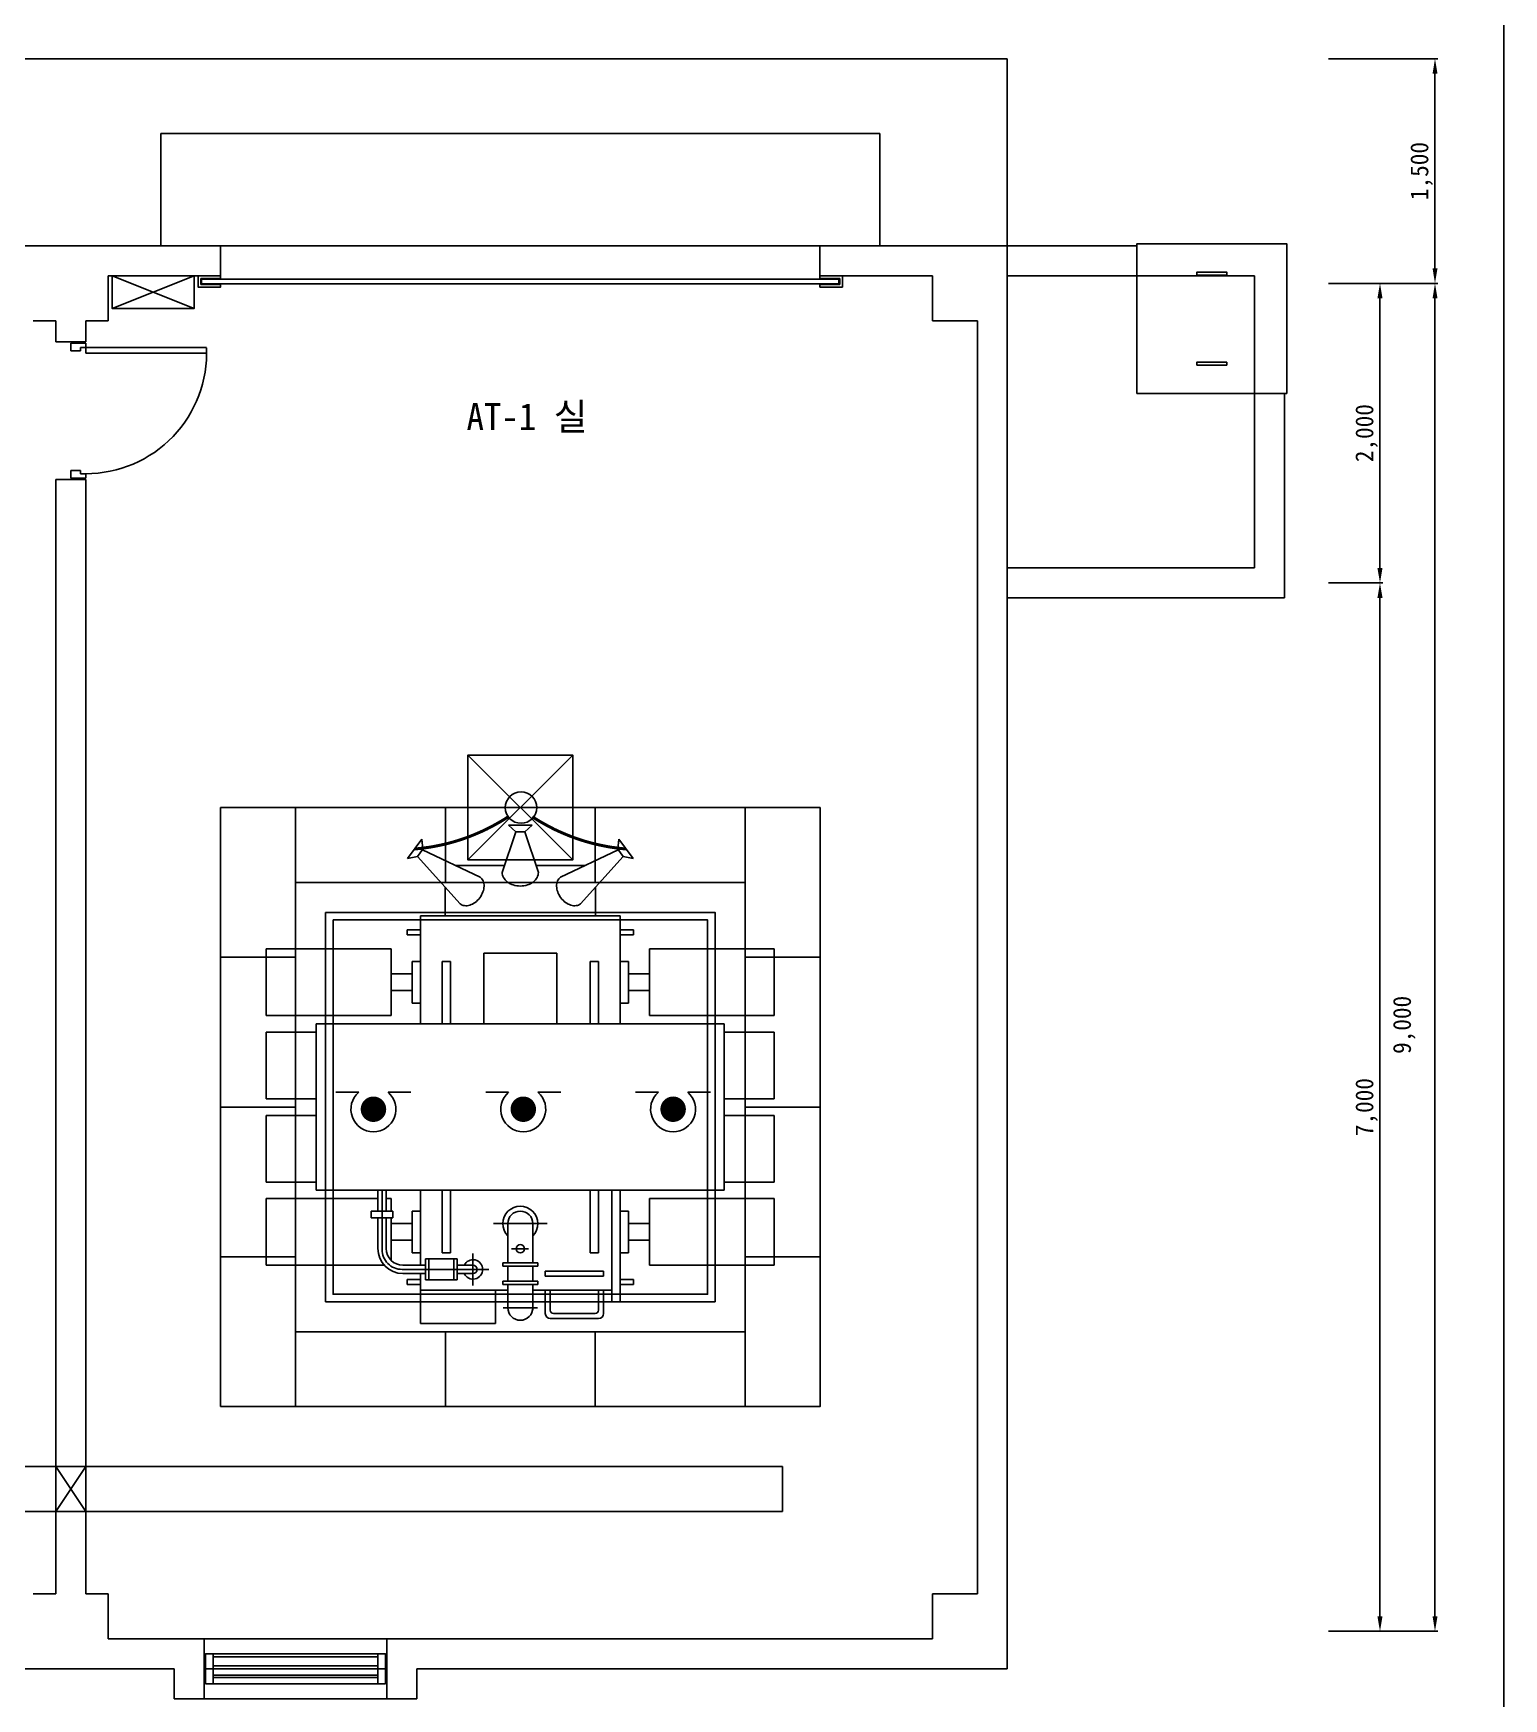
# Model space of a CAD drawing. Header units: millimetres. Extents: x 191471 to 223311, y 26306 to 55241.
# Drawn here: x 213499 to 223311, y 38276 to 49396 of the extents above; entities that cross this region are included whole.
import ezdxf
from ezdxf.enums import TextEntityAlignment as Align

# ---------------------------------------------------------------- set-up
doc = ezdxf.new("R2010")
doc.units = ezdxf.units.MM
doc.layers.add('TX-PAPR', color=2, linetype='Continuous', plot=False)
doc.layers.add('TZ-BASE', color=253, linetype='Continuous')
doc.layers.add('TZ-DIMS', color=1, linetype='Continuous')
doc.styles.get("Standard").update_dxf_attribs({"font": 'GulimChe.ttf'})
doc.dimstyles.new('D40', dxfattribs={"dimscale": 40, "dimtxt": 3, "dimasz": 2.5, "dimexe": 0.5, "dimexo": 0.5, "dimgap": 0.5, "dimtad": 1, "dimdec": 0, "dimzin": 1, "dimdsep": 46, "dimlunit": 6, "dimtxsty": 'Standard', "dimcen": 1, "dimclrd": 1, "dimclre": 1, "dimclrt": 3, "dimadec": 0, "dimazin": 0, "dimtfac": 1, "dimtdec": 0, "dimtix": 1, "dimtmove": 2, "dimatfit": 3, "dimfxl": 0, "dimtvp": 2, "dimlwd": -1, "dimlwe": -1, "dimarcsym": 0})

# ---------------------------------------------------------------- blocks, each defined once
blk = doc.blocks.new('*D100')
at = {"layer": 'DEFPOINTS', "color": 0}
for p in [(222122, 49226), (222122, 47726), (222853, 47726)]:
    blk.add_point(p, dxfattribs=at)
at = {"layer": 'TZ-DIMS', "color": 1}
for p, q in [((222142, 49226), (222873, 49226)), ((222853, 49126), (222853, 47826)), ((222142, 47726), (222873, 47726))]:
    blk.add_line(p, q, dxfattribs=at)
for points in [[(222837, 49126), (222870, 49126), (222853, 49226)], [(222837, 47826), (222870, 47826), (222853, 47726)]]:
    blk.add_solid(points, dxfattribs=at)
at = {"layer": 'TZ-DIMS', "color": 3, "insert": (222764, 48476), "char_height": 120, "attachment_point": 5, "rotation": 90}
blk.add_mtext('1,500', dxfattribs=at)
blk = doc.blocks.new('*D110')
at = {"layer": 'DEFPOINTS', "color": 0}
for p in [(222122, 47726), (222853, 47726), (222122, 38726)]:
    blk.add_point(p, dxfattribs=at)
at = {"layer": 'TZ-DIMS', "color": 1}
for p, q in [((222142, 47726), (222873, 47726)), ((222853, 38826), (222853, 47626)), ((222142, 38726), (222873, 38726))]:
    blk.add_line(p, q, dxfattribs=at)
for points in [[(222837, 47626), (222870, 47626), (222853, 47726)], [(222837, 38826), (222870, 38826), (222853, 38726)]]:
    blk.add_solid(points, dxfattribs=at)
at = {"layer": 'TZ-DIMS', "color": 3, "insert": (222648, 42775), "char_height": 120, "attachment_point": 5, "rotation": 90}
blk.add_mtext('9,000', dxfattribs=at)
blk = doc.blocks.new('*D80')
at = {"layer": 'DEFPOINTS', "color": 0}
for p in [(222122, 47726), (222122, 45726), (222486, 45726)]:
    blk.add_point(p, dxfattribs=at)
at = {"layer": 'TZ-DIMS', "color": 1}
for p, q in [((222142, 47726), (222506, 47726)), ((222486, 47626), (222486, 45826)), ((222142, 45726), (222506, 45726))]:
    blk.add_line(p, q, dxfattribs=at)
for points in [[(222469, 47626), (222503, 47626), (222486, 47726)], [(222469, 45826), (222503, 45826), (222486, 45726)]]:
    blk.add_solid(points, dxfattribs=at)
at = {"layer": 'TZ-DIMS', "color": 3, "insert": (222397, 46726), "char_height": 120, "attachment_point": 5, "rotation": 90}
blk.add_mtext('2,000', dxfattribs=at)
blk = doc.blocks.new('*D81')
at = {"layer": 'DEFPOINTS', "color": 0}
for p in [(222122, 45726), (222122, 38726), (222486, 38726)]:
    blk.add_point(p, dxfattribs=at)
at = {"layer": 'TZ-DIMS', "color": 1}
for p, q in [((222142, 45726), (222506, 45726)), ((222486, 45626), (222486, 38826)), ((222142, 38726), (222506, 38726))]:
    blk.add_line(p, q, dxfattribs=at)
for points in [[(222469, 45626), (222503, 45626), (222486, 45726)], [(222469, 38826), (222503, 38826), (222486, 38726)]]:
    blk.add_solid(points, dxfattribs=at)
at = {"layer": 'TZ-DIMS', "color": 3, "insert": (222397, 42226), "char_height": 120, "attachment_point": 5, "rotation": 90}
blk.add_mtext('7,000', dxfattribs=at)
blk = doc.blocks.new('HOOK1')
at = {"layer": 'TZ-BASE'}
for p, q in [((21755, 38520, 0), (21907, 38520, 0)), ((22103, 38520, 0), (22255, 38520, 0))]:
    blk.add_line(p, q, dxfattribs=at)
blk.add_arc((22005, 38634, 0), 150, 310.7218, 229.2782, dxfattribs=at)
blk = doc.blocks.new('2P-D203')
at = {"color": 0}
for p, q in [((29, 50), (29, 855)), ((65, 50), (65, 856)), ((0, 50), (0, -50)), ((29, 50), (0, 50)), ((65, 50), (29, 50)), ((29, 14), (29, 50)), ((50, 14), (29, 14)), ((50, -50), (50, 14)), ((871, 14), (850, 14)), ((871, 14), (850, 14)), ((850, 14), (850, -50)), ((900, 50), (871, 50)), ((871, 50), (871, 14)), ((900, -50), (900, 50)), ((50, -50), (0, -50)), ((900, -50), (850, -50))]:
    blk.add_line(p, q, dxfattribs=at)
blk.add_arc((65, 50), 806, 0, 92.5062, dxfattribs=at)

msp = doc.modelspace()

# ---------------------------------------------------------------- linework, layer by layer
at = {"layer": 'TX-PAPR'}
msp.add_lwpolyline([(191471.5, 34601.3), (223311.5, 34601.3), (223311.5, 55241.3), (191471.5, 55241.3)], close=True, dxfattribs=at)
at = {"layer": 'TZ-BASE'}
for p, q in [((219998.9, 49226), (197498.9, 49226)), ((219998.9, 49226), (219998.9, 47976)), ((214748.9, 47976), (212748.9, 47976)), ((214748.9, 47976), (214748.9, 47776)), ((214748.9, 47976), (218748.7, 47976)), ((218748.7, 47776), (218748.7, 47976)), ((218748.9, 47976), (219998.9, 47976)), ((219998.9, 47976), (219998.9, 38476)), ((219998.9, 47976), (220863.9, 47976)), ((213998.9, 47476), (213998.9, 47776)), ((213998.9, 47776), (214748.9, 47776)), ((214025.9, 47557.6), (214571.9, 47776)), ((214025.9, 47776), (214571.9, 47557.6)), ((218748.9, 47776), (219498.9, 47776)), ((219498.9, 47776), (219498.9, 47476)), ((213498.9, 47476), (213648.9, 47476)), ((213648.9, 47476), (213648.9, 47336)), ((213848.9, 47336), (213848.9, 47476)), ((213848.9, 47476), (213998.9, 47476)), ((219498.9, 47476), (219798.9, 47476)), ((219798.9, 47476), (219798.9, 38976)), ((213848.9, 47336), (213648.9, 47336)), ((221848.9, 46991), (221848.9, 45626)), ((213648.9, 46416), (213648.9, 38976)), ((213648.9, 46416), (213848.9, 46416)), ((213848.9, 46416), (213848.9, 38976)), ((221848.9, 45626), (219998.9, 45626)), ((216398.9, 44576), (217098.9, 43876)), ((216398.9, 43876), (217098.9, 44576)), ((214748.9, 43226), (214748.9, 44226)), ((215248.9, 44226), (216248.9, 44226)), ((215248.9, 43226), (215248.9, 44226)), ((215248.9, 44226), (215248.9, 43731)), ((216248.9, 44226), (216248.9, 43726)), ((216248.9, 44226), (217248.9, 44226)), ((217248.9, 44226), (218248.9, 44226)), ((217248.9, 44226), (217248.9, 43726)), ((218248.9, 43226), (218248.9, 44226)), ((218248.9, 44226), (218248.9, 43726)), ((218248.9, 44226), (218248.9, 43731)), ((218248.9, 44226), (218748.9, 44226)), ((218248.9, 44226), (218743.9, 44226)), ((218748.9, 43226), (218748.9, 44226)), ((216628.3, 43792.8), (216718.7, 44063.7)), ((216718.6, 44063.7), (216669.3, 44109.2)), ((216828.4, 44109.2), (216669.3, 44109.2)), ((216779.2, 44063.7), (216718.6, 44063.7)), ((216779.1, 44063.7), (216869.4, 43792.8)), ((216779.2, 44063.7), (216828.4, 44109.2)), ((216092.2, 44014.1), (215996.7, 43886.8)), ((216099, 43947.4), (216062.6, 43899)), ((216099, 43947.4), (216092.2, 44014.1)), ((216096.7, 43944.5), (216481.5, 43760.4)), ((217401, 43944.5), (217016.3, 43760.4)), ((217398.8, 43947.4), (217405.6, 44014.1)), ((217398.8, 43947.4), (217435.1, 43899)), ((217405.6, 44014.1), (217501, 43886.8)), ((216062.6, 43899), (215996.7, 43886.8)), ((216347.8, 43582.2), (216063.4, 43900)), ((216318.4, 43838.4), (216643.6, 43838.4)), ((216318.4, 43838.4), (216643.6, 43838.4)), ((216854.2, 43838.4), (217179.3, 43838.4)), ((216854.2, 43838.4), (217179.3, 43838.4)), ((217149.9, 43582.2), (217434.3, 43900)), ((217435.1, 43899), (217501, 43886.8)), ((215248.9, 43726), (216248.9, 43726)), ((216248.9, 43726), (217248.9, 43726)), ((217248.9, 43726), (218248.9, 43726)), ((216247.5, 43504.2), (216247.5, 43694.2)), ((216247.5, 43504.2), (216247.5, 43694.2)), ((216247.5, 43504.2), (216247.5, 43694.2)), ((216247.5, 43504.2), (216247.5, 43694.2)), ((217250.2, 43504.2), (217250.2, 43694.2)), ((217250.2, 43504.2), (217250.2, 43694.2)), ((216082, 42781.7), (216082, 43504.2)), ((216082, 43504.2), (217415.8, 43504.2)), ((216247.5, 43504.2), (217250.2, 43504.2)), ((217415.8, 42781.7), (217415.8, 43504.2)), ((215993.1, 43376.4), (215993.1, 43409.7)), ((215993.1, 43376.4), (215993.1, 43409.7)), ((216082, 43409.7), (215993.1, 43409.7)), ((216082, 43409.7), (215993.1, 43409.7)), ((216082, 43376.4), (215993.1, 43376.4)), ((216082, 43376.4), (215993.1, 43376.4)), ((217415.8, 43409.7), (217504.7, 43409.7)), ((217415.8, 43409.7), (217504.7, 43409.7)), ((217415.8, 43376.4), (217504.7, 43376.4)), ((217415.8, 43376.4), (217504.7, 43376.4)), ((217504.7, 43376.4), (217504.7, 43409.7)), ((217504.7, 43376.4), (217504.7, 43409.7)), ((215887.5, 43281.9), (215053.9, 43281.9)), ((215053.9, 42837.3), (215053.9, 43281.9)), ((215887.5, 42837.3), (215887.5, 43281.9)), ((217610.3, 42837.3), (217610.3, 43281.9)), ((217610.3, 43281.9), (218443.9, 43281.9)), ((218443.9, 42837.3), (218443.9, 43281.9)), ((214748.9, 42226), (214748.9, 43226)), ((214748.9, 43226), (215248.9, 43226)), ((214748.9, 43226), (215243.9, 43226)), ((214748.9, 43226), (215248.9, 43226)), ((215248.9, 42226), (215248.9, 43226)), ((216026.4, 42920.7), (216026.4, 43198.5)), ((216026.4, 42920.7), (216026.4, 43198.5)), ((216082, 43198.5), (216026.4, 43198.5)), ((216082, 43198.5), (216026.4, 43198.5)), ((216226.5, 43198.5), (216226.5, 42781.7)), ((216226.5, 43198.5), (216226.5, 42781.7)), ((216226.5, 43198.5), (216282.1, 43198.5)), ((216226.5, 43198.5), (216282.1, 43198.5)), ((216282.1, 43198.5), (216282.1, 42781.7)), ((216282.1, 43198.5), (216282.1, 42781.7)), ((216504.4, 43254.1), (216504.4, 42781.7)), ((216993.4, 43254.1), (216504.4, 43254.1)), ((216993.4, 43254.1), (216993.4, 42781.7)), ((217215.7, 43198.5), (217215.7, 42781.7)), ((217271.3, 43198.5), (217215.7, 43198.5)), ((217271.3, 43198.5), (217271.3, 42781.7)), ((217415.8, 43198.5), (217471.3, 43198.5)), ((217415.8, 43198.5), (217471.3, 43198.5)), ((217471.3, 42920.7), (217471.3, 43198.5)), ((217471.3, 42920.7), (217471.3, 43198.5)), ((218248.9, 42226), (218248.9, 43226)), ((218248.9, 43226), (218748.9, 43226)), ((218248.9, 43226), (218743.9, 43226)), ((218248.9, 43226), (218748.9, 43226)), ((218748.9, 42226), (218748.9, 43226)), ((216026.4, 43115.2), (215887.5, 43115.2)), ((216026.4, 43115.2), (215887.5, 43115.2)), ((217471.3, 43115.2), (217610.3, 43115.2)), ((217471.3, 43115.2), (217610.3, 43115.2)), ((216026.4, 43004), (215887.5, 43004)), ((216026.4, 43004), (215887.5, 43004)), ((217471.3, 43004), (217610.3, 43004)), ((217471.3, 43004), (217610.3, 43004)), ((215887.5, 42837.3), (215053.9, 42837.3)), ((216082, 42920.7), (216026.4, 42920.7)), ((216082, 42920.7), (216026.4, 42920.7)), ((217415.8, 42920.7), (217471.3, 42920.7)), ((217415.8, 42920.7), (217471.3, 42920.7)), ((217610.3, 42837.3), (218443.9, 42837.3)), ((215053.9, 42281.6), (215053.9, 42726.2)), ((215053.9, 42281.6), (215053.9, 42726.2)), ((215387.3, 42726.2), (215053.9, 42726.2)), ((215387.3, 42726.2), (215053.9, 42726.2)), ((215387.3, 42781.7), (218110.4, 42781.7)), ((215387.3, 42781.7), (218110.4, 42781.7)), ((215387.3, 41670.3), (215387.3, 42781.7)), ((215387.3, 41670.3), (215387.3, 42781.7)), ((218110.4, 41670.3), (218110.4, 42781.7)), ((218110.4, 41670.3), (218110.4, 42781.7)), ((218110.4, 42726.2), (218443.9, 42726.2)), ((218110.4, 42726.2), (218443.9, 42726.2)), ((218443.9, 42281.6), (218443.9, 42726.2)), ((218443.9, 42281.6), (218443.9, 42726.2)), ((215387.3, 42281.6), (215053.9, 42281.6)), ((215387.3, 42281.6), (215053.9, 42281.6)), ((218110.4, 42281.6), (218443.9, 42281.6)), ((218110.4, 42281.6), (218443.9, 42281.6)), ((214748.9, 41226), (214748.9, 42226)), ((214748.9, 42226), (215248.9, 42226)), ((214748.9, 42226), (215243.9, 42226)), ((214748.9, 42226), (215248.9, 42226)), ((215387.3, 42170.4), (215053.9, 42170.4)), ((215387.3, 42170.4), (215053.9, 42170.4)), ((215053.9, 41725.8), (215053.9, 42170.4)), ((215053.9, 41725.8), (215053.9, 42170.4)), ((215248.9, 41226), (215248.9, 42226)), ((218110.4, 42170.4), (218443.9, 42170.4)), ((218110.4, 42170.4), (218443.9, 42170.4)), ((218248.9, 41226), (218248.9, 42226)), ((218248.9, 42226), (218748.9, 42226)), ((218443.9, 41725.8), (218443.9, 42170.4)), ((218443.9, 41725.8), (218443.9, 42170.4)), ((215387.3, 41725.8), (215053.9, 41725.8)), ((215387.3, 41725.8), (215053.9, 41725.8)), ((218110.4, 41725.8), (218443.9, 41725.8)), ((218110.4, 41725.8), (218443.9, 41725.8)), ((215798.6, 41614.7), (215053.9, 41614.7)), ((215053.9, 41614.7), (215053.9, 41170.1)), ((215387.3, 41670.3), (218110.4, 41670.3)), ((215387.3, 41670.3), (218110.4, 41670.3)), ((215798.6, 41670.3), (215798.6, 41531.3)), ((215798.6, 41670.3), (215798.6, 41531.3)), ((215854.1, 41670.3), (215854.1, 41531.3)), ((215854.1, 41670.3), (215854.1, 41531.3)), ((215887.5, 41614.7), (215854.1, 41614.7)), ((215887.5, 41614.7), (215854.1, 41614.7)), ((215887.5, 41614.7), (215887.5, 41531.3)), ((215887.5, 41614.7), (215887.5, 41531.3)), ((216082, 41670.3), (216082, 41170.1)), ((216082, 41670.3), (216082, 41170.1)), ((216226.5, 41253.5), (216226.5, 41670.3)), ((216226.5, 41253.5), (216226.5, 41670.3)), ((216282.1, 41253.5), (216282.1, 41670.3)), ((217215.7, 41253.5), (217215.7, 41670.3)), ((217271.3, 41253.5), (217271.3, 41670.3)), ((217360.2, 41670.3), (217360.2, 40925.6)), ((217360.2, 41670.3), (217360.2, 40925.6)), ((217415.8, 41670.3), (217415.8, 40925.6)), ((217415.8, 41670.3), (217415.8, 40925.6)), ((217610.3, 41614.7), (218443.9, 41614.7)), ((217610.3, 41614.7), (217610.3, 41170.1)), ((218443.9, 41614.7), (218443.9, 41170.1)), ((215754.1, 41531.3), (215898.6, 41531.3)), ((215754.1, 41531.3), (215898.6, 41531.3)), ((215754.1, 41531.3), (215754.1, 41486.9)), ((215754.1, 41531.3), (215754.1, 41486.9)), ((215754.1, 41486.9), (215898.6, 41486.9)), ((215754.1, 41486.9), (215898.6, 41486.9)), ((215798.6, 41486.9), (215798.6, 41281.2)), ((215798.6, 41486.9), (215798.6, 41281.2)), ((215854.1, 41486.9), (215854.1, 41281.2)), ((215854.1, 41486.9), (215854.1, 41281.2)), ((215887.5, 41486.9), (215887.5, 41201.9)), ((215887.5, 41486.9), (215887.5, 41201.9)), ((215898.6, 41531.3), (215898.6, 41486.9)), ((215898.6, 41531.3), (215898.6, 41486.9)), ((216082, 41531.3), (216026.4, 41531.3)), ((216082, 41531.3), (216026.4, 41531.3)), ((216026.4, 41531.3), (216026.4, 41253.5)), ((216026.4, 41531.3), (216026.4, 41253.5)), ((217415.8, 41531.3), (217471.3, 41531.3)), ((217415.8, 41531.3), (217471.3, 41531.3)), ((217471.3, 41531.3), (217471.3, 41253.5)), ((217471.3, 41531.3), (217471.3, 41253.5)), ((216026.4, 41448), (215887.5, 41448)), ((216026.4, 41448), (215887.5, 41448)), ((216927.3, 41448), (216570.5, 41448)), ((216927.3, 41448), (216570.5, 41448)), ((216665.5, 41448), (216665.5, 41186.8)), ((216665.5, 41448), (216665.5, 41186.8)), ((216832.2, 41448), (216832.2, 41186.8)), ((216832.2, 41448), (216832.2, 41186.8)), ((217471.3, 41448), (217610.3, 41448)), ((217471.3, 41448), (217610.3, 41448)), ((216026.4, 41336.8), (215887.5, 41336.8)), ((216026.4, 41336.8), (215887.5, 41336.8)), ((216802.6, 41280.2), (216689.8, 41280.2)), ((216802.6, 41280.2), (216689.8, 41280.2)), ((217471.3, 41336.8), (217610.3, 41336.8)), ((217471.3, 41336.8), (217610.3, 41336.8)), ((214748.9, 41226), (215248.9, 41226)), ((214748.9, 41226), (215243.9, 41226)), ((214748.9, 40226), (214748.9, 41226)), ((214748.9, 41226), (215248.9, 41226)), ((215841, 41170.1), (215053.9, 41170.1)), ((215248.9, 40226), (215248.9, 41226)), ((216115.3, 41170.1), (215965.3, 41170.1)), ((216115.3, 41170.1), (215965.3, 41170.1)), ((216082, 41253.5), (216026.4, 41253.5)), ((216082, 41253.5), (216026.4, 41253.5)), ((216326.5, 41211.8), (216115.3, 41211.8)), ((216115.3, 41211.8), (216115.3, 41072.8)), ((216137.6, 41211.8), (216137.6, 41072.8)), ((216226.5, 41253.5), (216282.1, 41253.5)), ((216304.3, 41211.8), (216304.3, 41072.8)), ((216326.5, 41211.8), (216326.5, 41072.8)), ((216432.8, 41170.1), (216326.5, 41170.1)), ((216432.8, 41249.2), (216432.8, 41035.4)), ((216632.2, 41186.8), (216632.2, 41164.5)), ((216632.2, 41186.8), (216632.2, 41164.5)), ((216865.6, 41186.8), (216632.2, 41186.8)), ((216865.6, 41186.8), (216632.2, 41186.8)), ((216865.6, 41164.5), (216632.2, 41164.5)), ((216865.6, 41164.5), (216632.2, 41164.5)), ((216665.5, 41164.5), (216665.5, 41064.5)), ((216665.5, 41164.5), (216665.5, 41064.5)), ((216832.2, 41164.5), (216832.2, 41064.5)), ((216832.2, 41164.5), (216832.2, 41064.5)), ((216865.6, 41186.8), (216865.6, 41164.5)), ((216865.6, 41186.8), (216865.6, 41164.5)), ((217271.3, 41253.5), (217215.7, 41253.5)), ((217415.8, 41253.5), (217471.3, 41253.5)), ((217415.8, 41253.5), (217471.3, 41253.5)), ((217610.3, 41170.1), (218443.9, 41170.1)), ((218248.9, 40226), (218248.9, 41226)), ((218248.9, 41226), (218748.9, 41226)), ((218248.9, 41226), (218743.9, 41226)), ((218248.9, 41226), (218748.9, 41226)), ((216115.3, 41114.5), (215965.3, 41114.5)), ((216115.3, 41114.5), (215965.3, 41114.5)), ((216082, 41075.6), (215993.1, 41075.6)), ((216082, 41075.6), (215993.1, 41075.6)), ((215993.1, 41075.6), (215993.1, 41042.3)), ((215993.1, 41075.6), (215993.1, 41042.3)), ((216082, 41042.3), (215993.1, 41042.3)), ((216082, 41042.3), (215993.1, 41042.3)), ((216082, 41114.5), (216082, 40781.1)), ((216082, 41114.5), (216082, 40781.1)), ((216326.5, 41072.8), (216115.3, 41072.8)), ((216432.8, 41114.5), (216326.5, 41114.5)), ((216632.2, 41064.5), (216632.2, 41042.3)), ((216632.2, 41064.5), (216632.2, 41042.3)), ((216865.6, 41064.5), (216632.2, 41064.5)), ((216865.6, 41064.5), (216632.2, 41064.5)), ((216865.6, 41042.3), (216632.2, 41042.3)), ((216865.6, 41042.3), (216632.2, 41042.3)), ((216665.5, 41042.3), (216665.5, 40886.1)), ((216665.5, 41042.3), (216665.5, 40886.1)), ((216832.2, 41042.3), (216832.2, 40873.1)), ((216832.2, 41042.3), (216832.2, 40873.1)), ((216865.6, 41064.5), (216865.6, 41042.3)), ((216865.6, 41064.5), (216865.6, 41042.3)), ((216915.6, 41131.2), (217304.6, 41131.2)), ((216915.6, 41097.8), (216915.6, 41131.2)), ((216915.6, 41097.8), (217304.6, 41097.8)), ((217304.6, 41097.8), (217304.6, 41131.2)), ((217415.8, 41075.6), (217504.7, 41075.6)), ((217415.8, 41075.6), (217504.7, 41075.6)), ((217415.8, 41042.3), (217504.7, 41042.3)), ((217415.8, 41042.3), (217504.7, 41042.3)), ((217504.7, 41075.6), (217504.7, 41042.3)), ((217504.7, 41075.6), (217504.7, 41042.3)), ((216082, 41003.4), (216665.5, 41003.4)), ((216082, 41003.4), (216665.5, 41003.4)), ((216582.2, 41003.4), (216582.2, 40781.1)), ((216582.2, 41003.4), (216582.2, 40781.1)), ((216832.2, 41003.4), (217360.2, 41003.4)), ((216832.2, 41003.4), (217360.2, 41003.4)), ((216915.6, 41003.4), (216915.6, 40847.8)), ((216948.9, 41003.4), (216948.9, 40870)), ((217271.3, 41003.4), (217271.3, 40870)), ((217304.6, 41003.4), (217304.6, 40847.8)), ((217360.2, 40925.6), (217415.8, 40925.6)), ((217360.2, 40925.6), (217415.8, 40925.6)), ((216862.6, 40886.1), (216635.2, 40886.1)), ((216862.6, 40886.1), (216635.2, 40886.1)), ((216948.9, 40814.4), (217271.3, 40814.4)), ((216971.2, 40847.8), (217249, 40847.8)), ((215248.9, 40726), (216248.9, 40726)), ((215248.9, 40726), (215248.9, 40231)), ((215248.9, 40726), (215248.9, 40226)), ((216582.2, 40781.1), (216082, 40781.1)), ((216582.2, 40781.1), (216082, 40781.1)), ((216248.9, 40726), (217248.9, 40726)), ((216248.9, 40726), (216248.9, 40226)), ((217248.9, 40726), (218248.9, 40726)), ((217248.9, 40726), (217248.9, 40226)), ((217248.9, 40726), (217248.9, 40231)), ((217248.9, 40726), (217248.9, 40226)), ((218248.9, 40726), (218248.9, 40226)), ((218248.9, 40726), (218248.9, 40231)), ((214748.9, 40226), (215248.9, 40226)), ((215248.9, 40226), (216248.9, 40226)), ((218498.9, 39826), (208448.9, 39826)), ((213648.9, 39826), (213848.9, 39526)), ((213648.9, 39526), (213848.9, 39826)), ((213648.9, 39826), (213648.9, 39526)), ((213848.9, 39526), (213848.9, 39826)), ((218498.9, 39826), (218498.9, 39526)), ((218498.9, 39526), (207848.9, 39526)), ((213648.9, 38976), (213498.9, 38976)), ((213998.9, 38976), (213848.9, 38976)), ((213998.9, 38676), (213998.9, 38976)), ((219798.9, 38976), (219498.9, 38976)), ((219498.9, 38976), (219498.9, 38676)), ((214638.9, 38676), (213998.9, 38676)), ((214638.9, 38276), (214638.9, 38676)), ((214638.9, 38676), (215858.9, 38676)), ((214648.9, 38676), (215858.9, 38676)), ((215858.9, 38676), (215858.9, 38276)), ((219498.9, 38676), (215858.9, 38676)), ((214438.9, 38476), (210058.9, 38476)), ((214438.9, 38476), (214438.9, 38276)), ((214648.9, 38476), (215798.9, 38476)), ((214698.9, 38576), (215798.9, 38576)), ((215798.9, 38556), (214698.9, 38556)), ((215798.9, 38496), (214698.9, 38496)), ((214698.9, 38476), (215798.9, 38476)), ((219998.9, 38476), (216058.9, 38476)), ((216058.9, 38476), (216058.9, 38276)), ((214648.9, 38376), (215798.9, 38376)), ((214698.9, 38434), (215798.9, 38434)), ((214698.9, 38418), (215798.9, 38418)), ((214438.9, 38276), (214638.9, 38276)), ((214638.9, 38276), (215858.9, 38276)), ((216058.9, 38276), (215858.9, 38276))]:
    msp.add_line(p, q, dxfattribs=at)
at = {"layer": 'TZ-BASE', "ltscale": 5}
for p, q in [((219148.9, 48726), (214348.9, 48726)), ((214348.9, 47976), (214348.9, 48726)), ((219148.9, 47976), (219148.9, 48726)), ((219998.9, 47776), (221648.9, 47776)), ((221648.9, 47776), (221648.9, 45826)), ((221648.9, 45826), (219998.9, 45826))]:
    msp.add_line(p, q, dxfattribs=at)
at = {"layer": 'TZ-BASE'}
for points in [[(220863.9, 46991), (221863.9, 46991), (221863.9, 47991), (220863.9, 47991)], [(214025.9, 47776), (214025.9, 47557.6), (214571.9, 47557.6), (214571.9, 47776)], [(221463.9, 47781.2), (221263.9, 47781.2), (221263.9, 47801.2), (221463.9, 47801.2)], [(221463.9, 47200.8), (221263.9, 47200.8), (221263.9, 47180.8), (221463.9, 47180.8)], [(214698.9, 38476), (214698.9, 38576), (214648.9, 38576), (214648.9, 38476)], [(214648.9, 38476), (214698.9, 38476), (214698.9, 38376), (214648.9, 38376)], [(215848.9, 38476), (215848.9, 38576), (215798.9, 38576), (215798.9, 38476)], [(215848.9, 38476), (215798.9, 38476), (215798.9, 38376), (215848.9, 38376)]]:
    msp.add_lwpolyline(points, close=True, dxfattribs=at)
at = {"layer": 'TZ-BASE', "flags": 128}
for points in [[(214748.9, 47776), (214598.9, 47776), (214598.9, 47701), (214748.9, 47701), (214748.9, 47718.5), (214616.9, 47718.5), (214616.9, 47758.5), (214748.9, 47758.5)], [(218748.6, 47776), (218898.6, 47776), (218898.6, 47701), (218748.6, 47701), (218748.6, 47718.5), (218880.6, 47718.5), (218880.6, 47758.5), (218748.6, 47758.5)], [(215448.9, 43526), (215448.9, 40926), (218048.9, 40926), (218048.9, 43526)]]:
    msp.add_lwpolyline(points, close=True, dxfattribs=at)
for points in [[(218875.6, 47753.5), (218875.6, 47723.5), (214621.9, 47723.5), (214621.9, 47753.5), (218875.6, 47753.5)], [(215498.9, 43476), (215498.9, 40976), (217998.9, 40976), (217998.9, 43476), (215498.9, 43476)]]:
    msp.add_lwpolyline(points, dxfattribs=at)
at = {"layer": 'TZ-BASE'}
for points in [[(216889.2, 43876), (216398.9, 43876), (216398.9, 44576), (217098.9, 44576), (217098.9, 44040), (217098.9, 43876), (216889.2, 43876)], [(215248.9, 43726), (215248.9, 44226), (214748.9, 44226), (215243.9, 44226)], [(216248.9, 40231), (216248.9, 40726), (216248.9, 40226), (217248.9, 40226), (218248.9, 40226), (218748.9, 40226), (218748.9, 41226), (218748.9, 42226), (218248.9, 42226), (218743.9, 42226)]]:
    msp.add_lwpolyline(points, dxfattribs=at)
at = {"layer": 'TZ-BASE', "const_width": 20}
for points in [[(216043.7, 43949.5), (216045.7, 43949.7), (216047.4, 43949.8), (216048.9, 43949.9), (216050.1, 43950), (216051.1, 43950.1), (216052, 43950.2), (216052.8, 43950.3), (216053.5, 43950.4), (216054.2, 43950.5), (216054.9, 43950.5), (216055.5, 43950.6), (216056.1, 43950.6), (216056.7, 43950.7), (216057.3, 43950.8), (216057.9, 43950.8), (216058.5, 43950.9), (216059.2, 43950.9), (216059.8, 43951), (216060.4, 43951), (216061, 43951.1), (216061.7, 43951.2), (216062.3, 43951.2), (216063, 43951.3), (216063.7, 43951.4), (216064.4, 43951.4), (216065.1, 43951.5), (216065.9, 43951.6), (216066.6, 43951.6), (216067.3, 43951.7), (216068, 43951.8), (216068.7, 43951.8), (216069.4, 43951.9), (216070, 43952), (216070.7, 43952), (216071.3, 43952.1), (216071.9, 43952.1), (216072.5, 43952.2), (216073.1, 43952.3), (216073.7, 43952.3), (216074.3, 43952.4), (216075, 43952.5), (216075.7, 43952.5), (216076.4, 43952.6), (216077.1, 43952.7), (216077.8, 43952.8), (216078.5, 43952.9), (216079.2, 43952.9), (216080, 43953), (216080.7, 43953.1), (216081.4, 43953.2), (216082.1, 43953.3), (216082.8, 43953.3), (216083.4, 43953.4), (216084.1, 43953.5), (216084.8, 43953.6), (216085.5, 43953.6), (216086.2, 43953.7), (216086.8, 43953.8), (216087.5, 43953.9), (216088.2, 43954), (216088.8, 43954), (216089.5, 43954.1), (216090.2, 43954.2), (216090.9, 43954.3), (216091.6, 43954.3), (216092.2, 43954.4), (216092.9, 43954.5), (216093.6, 43954.6), (216094.3, 43954.7), (216094.9, 43954.7), (216095.5, 43954.8), (216096.1, 43954.9), (216096.7, 43954.9), (216097.2, 43955), (216097.8, 43955.1), (216098.4, 43955.2), (216098.9, 43955.2), (216099.6, 43955.3), (216100.2, 43955.4), (216100.9, 43955.5), (216101.7, 43955.6), (216102.6, 43955.7), (216103.5, 43955.8), (216104.5, 43955.9), (216105.6, 43956.1), (216106.8, 43956.3), (216108.1, 43956.4), (216109.5, 43956.6), (216111, 43956.8), (216112.6, 43957.1), (216114.3, 43957.3), (216116.1, 43957.6), (216117.9, 43957.8), (216119.8, 43958.1), (216121.7, 43958.4), (216123.6, 43958.6), (216125.5, 43958.9), (216127.4, 43959.2), (216129.4, 43959.4), (216131.4, 43959.7), (216133.4, 43960), (216135.4, 43960.3), (216137.4, 43960.5), (216139.4, 43960.8), (216141.5, 43961.1), (216143.5, 43961.5), (216145.6, 43961.8), (216147.7, 43962.1), (216149.8, 43962.4), (216151.8, 43962.8), (216153.8, 43963.1), (216155.9, 43963.4), (216157.8, 43963.8), (216159.8, 43964.1), (216161.7, 43964.5), (216163.6, 43964.8), (216165.4, 43965.2), (216167.3, 43965.5), (216169.2, 43965.9), (216171, 43966.2), (216172.9, 43966.6), (216174.7, 43966.9), (216176.6, 43967.3), (216178.6, 43967.6), (216180.6, 43968), (216182.6, 43968.4), (216184.7, 43968.8), (216186.9, 43969.2), (216189.2, 43969.6), (216191.6, 43970.1), (216194, 43970.6), (216196.5, 43971.1), (216199, 43971.6), (216201.6, 43972.1), (216204.2, 43972.6), (216206.7, 43973.1), (216209.3, 43973.6), (216211.9, 43974.2), (216214.5, 43974.7), (216217.2, 43975.3), (216220, 43975.9), (216223, 43976.6), (216226.2, 43977.3), (216229.5, 43978.1), (216233.1, 43978.9), (216236.9, 43979.8), (216240.8, 43980.7), (216244.9, 43981.7), (216249, 43982.7), (216253.2, 43983.7), (216257.4, 43984.7), (216261.6, 43985.8), (216265.6, 43986.8), (216269.6, 43987.8), (216273.5, 43988.8), (216277.4, 43989.8), (216281.1, 43990.9), (216284.8, 43991.9), (216288.5, 43992.9), (216292.1, 43993.8), (216295.6, 43994.8), (216299.1, 43995.8), (216302.5, 43996.8), (216306, 43997.8), (216309.4, 43998.8), (216312.8, 43999.8), (216316.3, 44000.8), (216319.8, 44001.9), (216323.3, 44003), (216326.9, 44004.1), (216330.5, 44005.2), (216334.2, 44006.3), (216337.8, 44007.5), (216341.4, 44008.6), (216345, 44009.8), (216348.6, 44010.9), (216352.1, 44012.1), (216355.5, 44013.2), (216359, 44014.4), (216362.4, 44015.5), (216365.8, 44016.7), (216369.3, 44017.9), (216372.8, 44019.1), (216376.3, 44020.3), (216379.9, 44021.6), (216383.5, 44022.9), (216387.1, 44024.2), (216390.8, 44025.5), (216394.5, 44026.9), (216398.1, 44028.2), (216401.7, 44029.5), (216405.3, 44030.9), (216408.8, 44032.2), (216412.3, 44033.5), (216415.7, 44034.9), (216419, 44036.2), (216422.3, 44037.5), (216425.6, 44038.8), (216428.9, 44040.1), (216432.1, 44041.5), (216435.3, 44042.8), (216438.6, 44044.1), (216441.8, 44045.5), (216445.1, 44046.8), (216448.4, 44048.2), (216451.8, 44049.7), (216455.2, 44051.1), (216458.8, 44052.6), (216462.4, 44054.2), (216466.1, 44055.8), (216469.9, 44057.4), (216473.8, 44059.1), (216477.6, 44060.8), (216481.5, 44062.5), (216485.4, 44064.2), (216489.3, 44065.9), (216493.2, 44067.7), (216497, 44069.4), (216500.7, 44071.1), (216504.4, 44072.8), (216508, 44074.4), (216511.5, 44076.1), (216514.9, 44077.7), (216518.2, 44079.3), (216521.4, 44080.9), (216524.5, 44082.4), (216527.5, 44083.9), (216530.5, 44085.5), (216533.4, 44087), (216536.3, 44088.5), (216539.3, 44090), (216542.2, 44091.5), (216545.1, 44093.1), (216548.1, 44094.6), (216551.1, 44096.2), (216554.1, 44097.7), (216557, 44099.3), (216559.9, 44100.8), (216562.7, 44102.3), (216565.5, 44103.7), (216568.1, 44105.1), (216570.6, 44106.5), (216573.1, 44107.9), (216575.6, 44109.2), (216578, 44110.5), (216580.4, 44111.9), (216582.8, 44113.2), (216585.3, 44114.6), (216587.8, 44116), (216590.4, 44117.4), (216592.9, 44118.9), (216595.5, 44120.3), (216598, 44121.7), (216600.5, 44123.1), (216603, 44124.5), (216605.3, 44125.8), (216607.6, 44127.1), (216609.8, 44128.4), (216612, 44129.6), (216614, 44130.8), (216616.1, 44132), (216618.1, 44133.1), (216620.2, 44134.3), (216622.2, 44135.5), (216624.2, 44136.7), (216626.3, 44138), (216628.5, 44139.3), (216630.7, 44140.6), (216632.9, 44142), (216635.3, 44143.5), (216637.8, 44145), (216640.4, 44146.6), (216643.1, 44148.2), (216645.9, 44150), (216649, 44151.9), (216652.3, 44154), (216655.9, 44156.3), (216659.8, 44158.8), (216664, 44161.7), (216668.6, 44164.8)], [(217454, 43949.5), (217452, 43949.7), (217450.3, 43949.8), (217448.9, 43949.9), (217447.7, 43950), (217446.6, 43950.1), (217445.7, 43950.2), (217444.9, 43950.3), (217444.2, 43950.4), (217443.5, 43950.5), (217442.9, 43950.5), (217442.2, 43950.6), (217441.6, 43950.6), (217441, 43950.7), (217440.4, 43950.8), (217439.8, 43950.8), (217439.2, 43950.9), (217438.6, 43950.9), (217438, 43951), (217437.4, 43951), (217436.7, 43951.1), (217436.1, 43951.2), (217435.4, 43951.2), (217434.7, 43951.3), (217434, 43951.4), (217433.3, 43951.4), (217432.6, 43951.5), (217431.9, 43951.6), (217431.2, 43951.6), (217430.4, 43951.7), (217429.7, 43951.8), (217429, 43951.8), (217428.4, 43951.9), (217427.7, 43952), (217427.1, 43952), (217426.5, 43952.1), (217425.9, 43952.1), (217425.3, 43952.2), (217424.7, 43952.3), (217424, 43952.3), (217423.4, 43952.4), (217422.8, 43952.5), (217422.1, 43952.5), (217421.4, 43952.6), (217420.7, 43952.7), (217420, 43952.8), (217419.2, 43952.9), (217418.5, 43952.9), (217417.8, 43953), (217417.1, 43953.1), (217416.4, 43953.2), (217415.7, 43953.3), (217415, 43953.3), (217414.3, 43953.4), (217413.6, 43953.5), (217413, 43953.6), (217412.3, 43953.6), (217411.6, 43953.7), (217410.9, 43953.8), (217410.3, 43953.9), (217409.6, 43954), (217408.9, 43954), (217408.2, 43954.1), (217407.6, 43954.2), (217406.9, 43954.3), (217406.2, 43954.3), (217405.5, 43954.4), (217404.8, 43954.5), (217404.2, 43954.6), (217403.5, 43954.7), (217402.9, 43954.7), (217402.2, 43954.8), (217401.6, 43954.9), (217401.1, 43954.9), (217400.5, 43955), (217400, 43955.1), (217399.4, 43955.2), (217398.8, 43955.2), (217398.2, 43955.3), (217397.5, 43955.4), (217396.8, 43955.5), (217396, 43955.6), (217395.2, 43955.7), (217394.2, 43955.8), (217393.2, 43955.9), (217392.1, 43956.1), (217390.9, 43956.3), (217389.6, 43956.4), (217388.2, 43956.6), (217386.7, 43956.8), (217385.1, 43957.1), (217383.4, 43957.3), (217381.7, 43957.6), (217379.9, 43957.8), (217378, 43958.1), (217376.1, 43958.4), (217374.2, 43958.6), (217372.3, 43958.9), (217370.3, 43959.2), (217368.4, 43959.4), (217366.4, 43959.7), (217364.4, 43960), (217362.4, 43960.3), (217360.4, 43960.5), (217358.3, 43960.8), (217356.3, 43961.1), (217354.2, 43961.5), (217352.1, 43961.8), (217350.1, 43962.1), (217348, 43962.4), (217345.9, 43962.8), (217343.9, 43963.1), (217341.9, 43963.4), (217339.9, 43963.8), (217338, 43964.1), (217336.1, 43964.5), (217334.2, 43964.8), (217332.3, 43965.2), (217330.5, 43965.5), (217328.6, 43965.9), (217326.7, 43966.2), (217324.9, 43966.6), (217323, 43966.9), (217321.1, 43967.3), (217319.2, 43967.6), (217317.2, 43968), (217315.2, 43968.4), (217313, 43968.8), (217310.8, 43969.2), (217308.6, 43969.6), (217306.2, 43970.1), (217303.7, 43970.6), (217301.3, 43971.1), (217298.7, 43971.6), (217296.2, 43972.1), (217293.6, 43972.6), (217291, 43973.1), (217288.5, 43973.6), (217285.9, 43974.2), (217283.3, 43974.7), (217280.5, 43975.3), (217277.7, 43975.9), (217274.8, 43976.6), (217271.6, 43977.3), (217268.2, 43978.1), (217264.7, 43978.9), (217260.9, 43979.8), (217256.9, 43980.7), (217252.9, 43981.7), (217248.7, 43982.7), (217244.5, 43983.7), (217240.3, 43984.7), (217236.2, 43985.8), (217232.1, 43986.8), (217228.1, 43987.8), (217224.2, 43988.8), (217220.4, 43989.8), (217216.6, 43990.9), (217212.9, 43991.9), (217209.3, 43992.9), (217205.7, 43993.8), (217202.2, 43994.8), (217198.7, 43995.8), (217195.2, 43996.8), (217191.8, 43997.8), (217188.4, 43998.8), (217184.9, 43999.8), (217181.5, 44000.8), (217178, 44001.9), (217174.4, 44003), (217170.8, 44004.1), (217167.2, 44005.2), (217163.6, 44006.3), (217159.9, 44007.5), (217156.3, 44008.6), (217152.7, 44009.8), (217149.2, 44010.9), (217145.7, 44012.1), (217142.2, 44013.2), (217138.8, 44014.4), (217135.4, 44015.5), (217131.9, 44016.7), (217128.5, 44017.9), (217125, 44019.1), (217121.5, 44020.3), (217117.9, 44021.6), (217114.3, 44022.9), (217110.6, 44024.2), (217106.9, 44025.5), (217103.3, 44026.9), (217099.6, 44028.2), (217096, 44029.5), (217092.5, 44030.9), (217089, 44032.2), (217085.5, 44033.5), (217082.1, 44034.9), (217078.7, 44036.2), (217075.4, 44037.5), (217072.1, 44038.8), (217068.9, 44040.1), (217065.6, 44041.5), (217062.4, 44042.8), (217059.2, 44044.1), (217056, 44045.5), (217052.7, 44046.8), (217049.4, 44048.2), (217046, 44049.7), (217042.5, 44051.1), (217039, 44052.6), (217035.4, 44054.2), (217031.6, 44055.8), (217027.8, 44057.4), (217024, 44059.1), (217020.1, 44060.8), (217016.2, 44062.5), (217012.3, 44064.2), (217008.4, 44065.9), (217004.6, 44067.7), (217000.8, 44069.4), (216997.1, 44071.1), (216993.4, 44072.8), (216989.8, 44074.4), (216986.3, 44076.1), (216982.9, 44077.7), (216979.6, 44079.3), (216976.4, 44080.9), (216973.3, 44082.4), (216970.2, 44083.9), (216967.3, 44085.5), (216964.3, 44087), (216961.4, 44088.5), (216958.5, 44090), (216955.6, 44091.5), (216952.6, 44093.1), (216949.6, 44094.6), (216946.6, 44096.2), (216943.7, 44097.7), (216940.7, 44099.3), (216937.9, 44100.8), (216935, 44102.3), (216932.3, 44103.7), (216929.7, 44105.1), (216927.1, 44106.5), (216924.6, 44107.9), (216922.2, 44109.2), (216919.8, 44110.5), (216917.3, 44111.9), (216914.9, 44113.2), (216912.5, 44114.6), (216909.9, 44116), (216907.4, 44117.4), (216904.8, 44118.9), (216902.3, 44120.3), (216899.7, 44121.7), (216897.2, 44123.1), (216894.8, 44124.5), (216892.4, 44125.8), (216890.1, 44127.1), (216887.9, 44128.4), (216885.8, 44129.6), (216883.7, 44130.8), (216881.7, 44132), (216879.6, 44133.1), (216877.6, 44134.3), (216875.6, 44135.5), (216873.5, 44136.7), (216871.4, 44138), (216869.3, 44139.3), (216867.1, 44140.6), (216864.8, 44142), (216862.4, 44143.5), (216860, 44145), (216857.4, 44146.6), (216854.7, 44148.2), (216851.8, 44150), (216848.7, 44151.9), (216845.4, 44154), (216841.9, 44156.3), (216838, 44158.8), (216833.7, 44161.7), (216829.1, 44164.8)]]:
    msp.add_lwpolyline(points, dxfattribs=at)
at = {"layer": 'TZ-BASE'}
for points in [[(216481.5, 43760.4, -0.1322906), (216500, 43736.9, -0.1066749), (216506.9, 43700.6, -0.0832695), (216499.6, 43662.7, -0.0719451), (216478.2, 43623.6, -0.0719451), (216446.7, 43592.2, -0.0832695), (216412.3, 43574.6, -0.1066749), (216375.6, 43571.1, -0.1322906), (216347.8, 43582.2, -0.0990195)], [(216481.5, 43760.4, -0.1322906), (216500, 43736.9, -0.1066749), (216506.9, 43700.6, -0.0832695), (216499.6, 43662.7, -0.0719451), (216478.2, 43623.6, -0.0719451), (216446.7, 43592.2, -0.0832695), (216412.3, 43574.6, -0.1066749), (216375.6, 43571.1, -0.1322906), (216347.8, 43582.2, -0.0990195)], [(216628.3, 43792.8, 0.1266591), (216636.9, 43759.5, 0.1060481), (216663.6, 43728.7, 0.085858), (216701.4, 43709.4, 0.0755529), (216748.9, 43702.2, 0.0755529), (216796.4, 43709.4, 0.085858), (216834.1, 43728.7, 0.1060481), (216860.9, 43759.5, 0.1266591), (216869.4, 43792.8, 0.1266591)], [(216628.3, 43792.8, 0.1266591), (216636.9, 43759.5, 0.1060481), (216663.6, 43728.7, 0.085858), (216701.4, 43709.4, 0.0755529), (216748.9, 43702.2, 0.0755529), (216796.4, 43709.4, 0.085858), (216834.1, 43728.7, 0.1060481), (216860.9, 43759.5, 0.1266591), (216869.4, 43792.8, 0.1266591)], [(217016.3, 43760.4, 0.1322906), (216997.8, 43736.9, 0.1066749), (216990.9, 43700.6, 0.0832695), (216998.2, 43662.7, 0.0719451), (217019.5, 43623.6, 0.0719451), (217051.1, 43592.2, 0.0832695), (217085.4, 43574.6, 0.1066749), (217122.1, 43571.1, 0.1322906), (217149.9, 43582.2, 0.0990195)], [(217016.3, 43760.4, 0.1322906), (216997.8, 43736.9, 0.1066749), (216990.9, 43700.6, 0.0832695), (216998.2, 43662.7, 0.0719451), (217019.5, 43623.6, 0.0719451), (217051.1, 43592.2, 0.0832695), (217085.4, 43574.6, 0.1066749), (217122.1, 43571.1, 0.1322906), (217149.9, 43582.2, 0.0990195)], [(215826.4, 41670.3), (215826.4, 41275.7, 0.4142136), (215959.7, 41142.3), (216539.7, 41142.3)]]:
    msp.add_lwpolyline(points, format="xyb", dxfattribs=at)
at = {"layer": 'TZ-BASE', "const_width": 85}
for points in [[(215811.3, 42211.8, -1), (215726.3, 42211.8, -1)], [(216811.3, 42211.8, -1), (216726.3, 42211.8, -1)], [(217811.3, 42211.8, -1), (217726.3, 42211.8, -1)]]:
    msp.add_lwpolyline(points, format="xyb", close=True, dxfattribs=at)
at = {"layer": 'TZ-BASE'}
for centre, radius in [((216753.9, 44226), 105), ((216748.9, 41280.2), 27.8), ((216748.9, 41280.2), 27.8)]:
    msp.add_circle(centre, radius, dxfattribs=at)
for centre, radius, start, end in [((216748.9, 41448), 116.7, 315.58469, 224.41531), ((216748.9, 41448), 116.7, 315.58469, 224.41531), ((216748.9, 41448), 83.4, 0, 180), ((216748.9, 41448), 83.4, 0, 180), ((215965.3, 41281.2), 166.7, 180, 270), ((215965.3, 41281.2), 166.7, 180, 270), ((215965.3, 41281.2), 111.1, 180, 270), ((215965.3, 41281.2), 111.1, 180, 270), ((216432.8, 41142.3), 64.8, 205.37693, 154.62307), ((216432.8, 41142.3), 27.8, 270, 90), ((216432.8, 41142.3), 27.8, 270, 90), ((216748.9, 40886.1), 83.4, 180, 0), ((216748.9, 40886.1), 83.4, 180, 0), ((216948.9, 40847.8), 33.3, 180, 270), ((216971.2, 40870), 22.2, 180, 270), ((217249, 40870), 22.2, 270, 0), ((217271.3, 40847.8), 33.3, 270, 0)]:
    msp.add_arc(centre, radius, start, end, dxfattribs=at)

# ---------------------------------------------------------------- block references
for name, p, rotation in [('2P-D203', (213798.9, 47326), 270), ('HOOK1', (237773.5, 80845.5), 180), ('HOOK1', (238773.5, 80845.5), 180), ('HOOK1', (239773.5, 80845.5), 180)]:
    msp.add_blockref(name, p, dxfattribs=dict(at, rotation=rotation))

# ---------------------------------------------------------------- texts
msp.add_text('AT-1 실', height=180, dxfattribs=at).set_placement((216793.7, 46839.9), align=Align.MIDDLE)

# ---------------------------------------------------------------- dimensions: what is measured, and where the dimension line sits
at = {"layer": 'TZ-DIMS'}
for base, p1, p2, picture, middle in [((222853.4, 47726), (222122, 49226), (222122, 47726), '*D100', (222764.4, 48476)), ((222485.9, 45726), (222122, 47726), (222122, 45726), '*D80', (222397, 46726)), ((222485.9, 38726), (222122, 45726), (222122, 38726), '*D81', (222397, 42226))]:
    dim = msp.add_linear_dim(base=base, p1=p1, p2=p2, angle=90, dimstyle='D40', dxfattribs=at)
    dim.commit()
    dim.dimension.update_dxf_attribs({"geometry": picture, "text_midpoint": middle})
dim = msp.add_linear_dim(base=(222853.4, 47726), p1=(222122, 38726), p2=(222122, 47726), angle=90, dimstyle='D40', dxfattribs=at)
dim.commit()
dim.dimension.update_dxf_attribs({"geometry": '*D110', "text_midpoint": (222648, 42774.8), "dimtype": 160})

doc.saveas('drawing.dxf')
